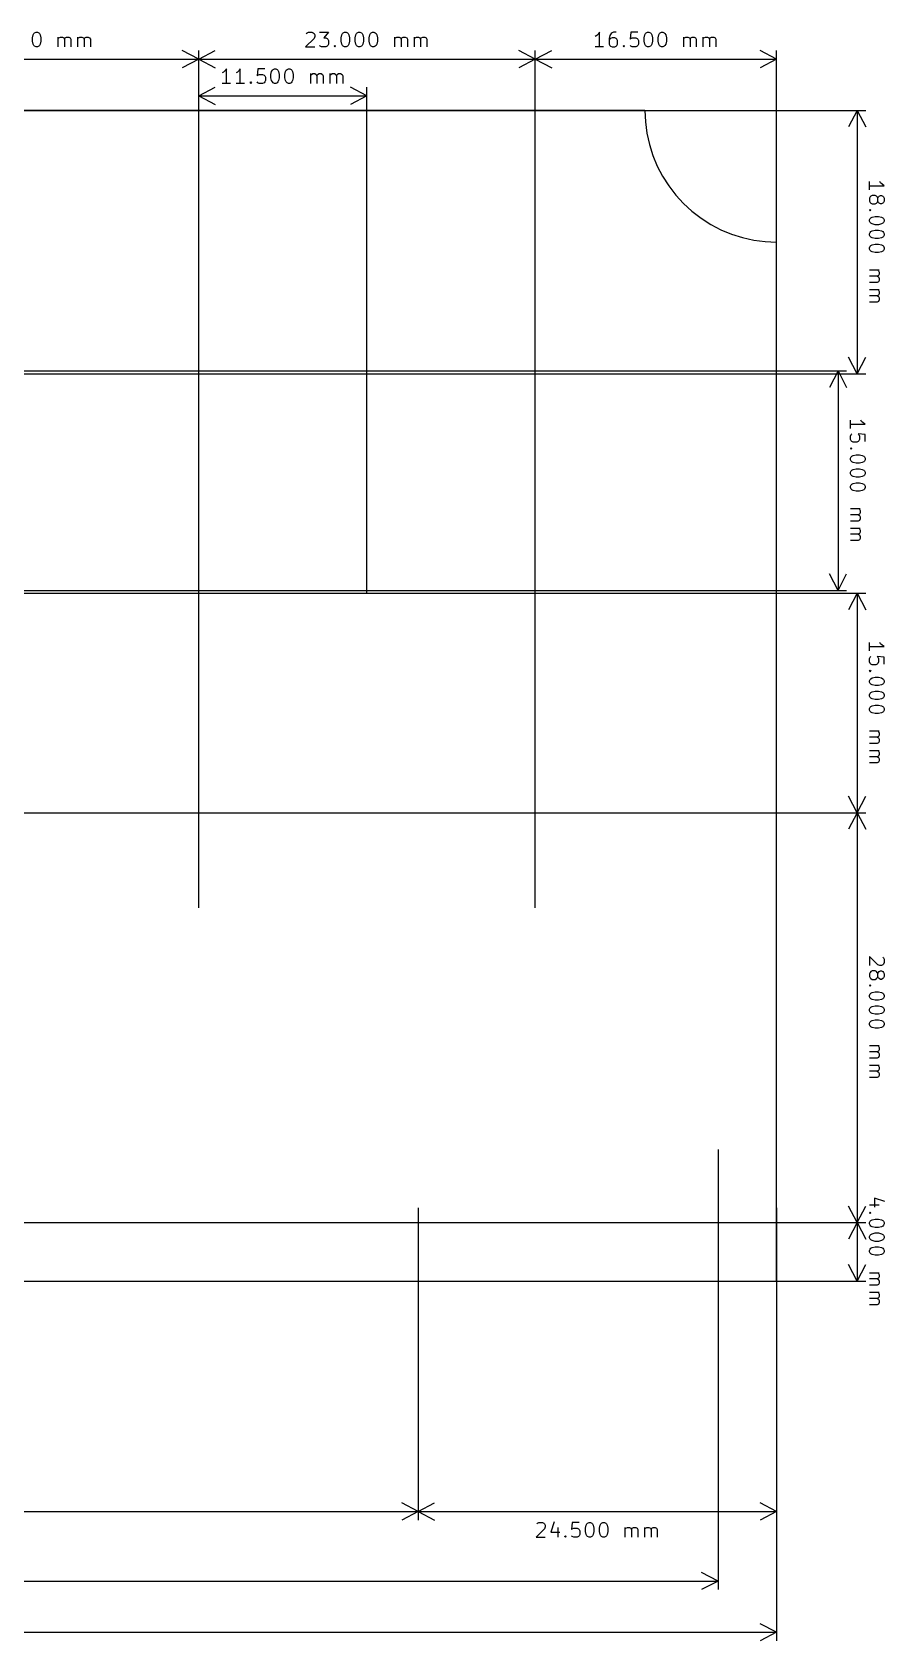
# Model space of a CAD drawing. Extents: x 41 to 238, y 54 to 165.
# Drawn here: x 180.1 to 238.4, y 55.4 to 165.4 of the extents above; entities that cross this region are included whole.
import ezdxf

# ---------------------------------------------------------------- set-up
doc = ezdxf.new("R2010")
doc.units = 0
doc.layers.get('0').update_dxf_attribs({"linetype": 'CONTINUOUS'})

msp = doc.modelspace()

# ---------------------------------------------------------------- linework, layer by layer
at = {"color": 7}
for points in [[(180.381066, 165.354937), (180.47615, 165.354937), (180.571235, 165.306706), (180.619466, 165.259852), (180.666319, 165.164768), (180.714551, 164.97322), (180.714551, 164.736198), (180.666319, 164.544651), (180.619466, 164.449566), (180.571235, 164.402713), (180.47615, 164.354481), (180.381066, 164.354481), (180.285981, 164.402713), (180.23775, 164.449566), (180.190896, 164.544651), (180.142665, 164.736198), (180.142665, 164.97322), (180.190896, 165.164768), (180.23775, 165.259852), (180.285981, 165.306706)], [(201.476074, 165.354937), (201.571159, 165.354937), (201.666243, 165.306706), (201.714475, 165.259852), (201.761328, 165.164768), (201.809559, 164.97322), (201.809559, 164.736198), (201.761328, 164.544651), (201.714475, 164.449566), (201.666243, 164.402713), (201.571159, 164.354481), (201.476074, 164.354481), (201.38099, 164.402713), (201.332758, 164.449566), (201.285905, 164.544651), (201.237674, 164.736198), (201.237674, 164.97322), (201.285905, 165.164768), (201.332758, 165.259852), (201.38099, 165.306706)], [(202.428299, 165.354937), (202.523383, 165.354937), (202.618468, 165.306706), (202.666699, 165.259852), (202.714931, 165.164768), (202.761784, 164.97322), (202.761784, 164.736198), (202.714931, 164.544651), (202.666699, 164.449566), (202.618468, 164.402713), (202.523383, 164.354481), (202.428299, 164.354481), (202.333214, 164.402713), (202.284983, 164.449566), (202.238129, 164.544651), (202.189898, 164.736198), (202.189898, 164.97322), (202.238129, 165.164768), (202.284983, 165.259852), (202.333214, 165.306706)], [(203.380523, 165.354937), (203.475608, 165.354937), (203.570692, 165.306706), (203.618924, 165.259852), (203.667155, 165.164768), (203.714008, 164.97322), (203.714008, 164.736198), (203.667155, 164.544651), (203.618924, 164.449566), (203.570692, 164.402713), (203.475608, 164.354481), (203.380523, 164.354481), (203.285438, 164.402713), (203.238585, 164.449566), (203.190354, 164.544651), (203.1435, 164.736198), (203.1435, 164.97322), (203.190354, 165.164768), (203.238585, 165.259852), (203.285438, 165.306706)], [(222.178342, 165.354937), (222.273427, 165.354937), (222.368511, 165.306706), (222.416743, 165.259852), (222.464974, 165.164768), (222.511827, 164.97322), (222.511827, 164.736198), (222.464974, 164.544651), (222.416743, 164.449566), (222.368511, 164.402713), (222.273427, 164.354481), (222.178342, 164.354481), (222.083257, 164.402713), (222.035026, 164.449566), (221.988173, 164.544651), (221.939941, 164.736198), (221.939941, 164.97322), (221.988173, 165.164768), (222.035026, 165.259852), (222.083257, 165.306706)], [(223.130566, 165.354937), (223.225651, 165.354937), (223.320736, 165.306706), (223.368967, 165.259852), (223.417198, 165.164768), (223.464052, 164.97322), (223.464052, 164.736198), (223.417198, 164.544651), (223.368967, 164.449566), (223.320736, 164.402713), (223.225651, 164.354481), (223.130566, 164.354481), (223.035482, 164.402713), (222.988628, 164.449566), (222.940397, 164.544651), (222.893544, 164.736198), (222.893544, 164.97322), (222.940397, 165.164768), (222.988628, 165.259852), (223.035482, 165.306706)], [(196.679123, 162.855176), (196.774208, 162.855176), (196.869293, 162.806944), (196.916146, 162.760091), (196.964377, 162.665007), (197.01123, 162.473459), (197.01123, 162.236437), (196.964377, 162.044889), (196.916146, 161.949805), (196.869293, 161.902951), (196.774208, 161.85472), (196.679123, 161.85472), (196.582661, 161.902951), (196.535807, 161.949805), (196.487576, 162.044889), (196.440723, 162.236437), (196.440723, 162.473459), (196.487576, 162.665007), (196.535807, 162.760091), (196.582661, 162.806944)], [(197.631348, 162.855176), (197.726432, 162.855176), (197.821517, 162.806944), (197.86837, 162.760091), (197.916602, 162.665007), (197.964833, 162.473459), (197.964833, 162.236437), (197.916602, 162.044889), (197.86837, 161.949805), (197.821517, 161.902951), (197.726432, 161.85472), (197.631348, 161.85472), (197.536263, 161.902951), (197.488032, 161.949805), (197.441178, 162.044889), (197.392947, 162.236437), (197.392947, 162.473459), (197.441178, 162.665007), (197.488032, 162.760091), (197.536263, 162.806944)], [(238.346864, 152.530914), (238.346864, 152.435829), (238.300011, 152.340744), (238.25178, 152.292513), (238.156695, 152.24566), (237.966526, 152.197428), (237.728125, 152.197428), (237.537956, 152.24566), (237.442871, 152.292513), (237.39464, 152.340744), (237.347786, 152.435829), (237.347786, 152.530914), (237.39464, 152.625998), (237.442871, 152.67423), (237.537956, 152.721083), (237.728125, 152.769314), (237.966526, 152.769314), (238.156695, 152.721083), (238.25178, 152.67423), (238.300011, 152.625998)], [(238.346864, 151.578689), (238.346864, 151.483605), (238.300011, 151.38852), (238.25178, 151.340289), (238.156695, 151.293435), (237.966526, 151.245204), (237.728125, 151.245204), (237.537956, 151.293435), (237.442871, 151.340289), (237.39464, 151.38852), (237.347786, 151.483605), (237.347786, 151.578689), (237.39464, 151.673774), (237.442871, 151.722005), (237.537956, 151.768859), (237.728125, 151.81709), (237.966526, 151.81709), (238.156695, 151.768859), (238.25178, 151.722005), (238.300011, 151.673774)], [(238.346864, 150.626465), (238.346864, 150.53138), (238.300011, 150.436296), (238.25178, 150.388064), (238.156695, 150.341211), (237.966526, 150.29298), (237.728125, 150.29298), (237.537956, 150.341211), (237.442871, 150.388064), (237.39464, 150.436296), (237.347786, 150.53138), (237.347786, 150.626465), (237.39464, 150.721549), (237.442871, 150.768403), (237.537956, 150.816634), (237.728125, 150.864865), (237.966526, 150.864865), (238.156695, 150.816634), (238.25178, 150.768403), (238.300011, 150.721549)], [(237.047374, 136.231478), (237.047374, 136.136393), (237.000521, 136.041309), (236.952289, 135.993077), (236.857205, 135.944846), (236.667036, 135.897993), (236.428635, 135.897993), (236.238466, 135.944846), (236.143381, 135.993077), (236.09515, 136.041309), (236.046918, 136.136393), (236.046918, 136.231478), (236.09515, 136.326562), (236.143381, 136.373416), (236.238466, 136.421647), (236.428635, 136.4685), (236.667036, 136.4685), (236.857205, 136.421647), (236.952289, 136.373416), (237.000521, 136.326562)], [(237.047374, 135.279253), (237.047374, 135.182791), (237.000521, 135.087706), (236.952289, 135.040853), (236.857205, 134.992622), (236.667036, 134.945768), (236.428635, 134.945768), (236.238466, 134.992622), (236.143381, 135.040853), (236.09515, 135.087706), (236.046918, 135.182791), (236.046918, 135.279253), (236.09515, 135.374338), (236.143381, 135.421191), (236.238466, 135.469423), (236.428635, 135.516276), (236.667036, 135.516276), (236.857205, 135.469423), (236.952289, 135.421191), (237.000521, 135.374338)], [(237.047374, 134.325651), (237.047374, 134.230566), (237.000521, 134.135482), (236.952289, 134.088628), (236.857205, 134.040397), (236.667036, 133.993544), (236.428635, 133.993544), (236.238466, 134.040397), (236.143381, 134.088628), (236.09515, 134.135482), (236.046918, 134.230566), (236.046918, 134.325651), (236.09515, 134.420736), (236.143381, 134.468967), (236.238466, 134.517198), (236.428635, 134.564052), (236.667036, 134.564052), (236.857205, 134.517198), (236.952289, 134.468967), (237.000521, 134.420736)], [(238.346864, 121.030339), (238.346864, 120.935254), (238.300011, 120.840169), (238.25178, 120.793316), (238.156695, 120.745085), (237.966526, 120.698231), (237.728125, 120.698231), (237.537956, 120.745085), (237.442871, 120.793316), (237.39464, 120.840169), (237.347786, 120.935254), (237.347786, 121.030339), (237.39464, 121.126801), (237.442871, 121.173655), (237.537956, 121.221886), (237.728125, 121.268739), (237.966526, 121.268739), (238.156695, 121.221886), (238.25178, 121.173655), (238.300011, 121.126801)], [(238.346864, 120.078114), (238.346864, 119.98303), (238.300011, 119.887945), (238.25178, 119.841092), (238.156695, 119.79286), (237.966526, 119.744629), (237.728125, 119.744629), (237.537956, 119.79286), (237.442871, 119.841092), (237.39464, 119.887945), (237.347786, 119.98303), (237.347786, 120.078114), (237.39464, 120.173199), (237.442871, 120.22143), (237.537956, 120.269661), (237.728125, 120.316515), (237.966526, 120.316515), (238.156695, 120.269661), (238.25178, 120.22143), (238.300011, 120.173199)], [(238.346864, 119.12589), (238.346864, 119.030805), (238.300011, 118.93572), (238.25178, 118.888867), (238.156695, 118.840636), (237.966526, 118.792405), (237.728125, 118.792405), (237.537956, 118.840636), (237.442871, 118.888867), (237.39464, 118.93572), (237.347786, 119.030805), (237.347786, 119.12589), (237.39464, 119.220974), (237.442871, 119.269206), (237.537956, 119.317437), (237.728125, 119.36429), (237.966526, 119.36429), (238.156695, 119.317437), (238.25178, 119.269206), (238.300011, 119.220974)], [(238.346864, 99.531565), (238.346864, 99.435102), (238.300011, 99.340017), (238.25178, 99.293164), (238.156695, 99.244933), (237.966526, 99.198079), (237.728125, 99.198079), (237.537956, 99.244933), (237.442871, 99.293164), (237.39464, 99.340017), (237.347786, 99.435102), (237.347786, 99.531565), (237.39464, 99.626649), (237.442871, 99.673503), (237.537956, 99.721734), (237.728125, 99.768587), (237.966526, 99.768587), (238.156695, 99.721734), (238.25178, 99.673503), (238.300011, 99.626649)], [(238.346864, 98.57934), (238.346864, 98.482878), (238.300011, 98.387793), (238.25178, 98.34094), (238.156695, 98.292708), (237.966526, 98.245855), (237.728125, 98.245855), (237.537956, 98.292708), (237.442871, 98.34094), (237.39464, 98.387793), (237.347786, 98.482878), (237.347786, 98.57934), (237.39464, 98.674425), (237.442871, 98.721278), (237.537956, 98.76951), (237.728125, 98.816363), (237.966526, 98.816363), (238.156695, 98.76951), (238.25178, 98.721278), (238.300011, 98.674425)], [(238.346864, 97.625738), (238.346864, 97.530653), (238.300011, 97.435569), (238.25178, 97.388715), (238.156695, 97.340484), (237.966526, 97.292253), (237.728125, 97.292253), (237.537956, 97.340484), (237.442871, 97.388715), (237.39464, 97.435569), (237.347786, 97.530653), (237.347786, 97.625738), (237.39464, 97.720822), (237.442871, 97.769054), (237.537956, 97.817285), (237.728125, 97.864138), (237.966526, 97.864138), (238.156695, 97.817285), (238.25178, 97.769054), (238.300011, 97.720822)], [(238.346864, 84.006586), (238.346864, 83.911502), (238.300011, 83.816417), (238.25178, 83.769564), (238.156695, 83.721332), (237.966526, 83.674479), (237.728125, 83.674479), (237.537956, 83.721332), (237.442871, 83.769564), (237.39464, 83.816417), (237.347786, 83.911502), (237.347786, 84.006586), (237.39464, 84.103049), (237.442871, 84.149902), (237.537956, 84.198134), (237.728125, 84.244987), (237.966526, 84.244987), (238.156695, 84.198134), (238.25178, 84.149902), (238.300011, 84.103049)], [(238.346864, 83.054362), (238.346864, 82.959277), (238.300011, 82.864193), (238.25178, 82.817339), (238.156695, 82.769108), (237.966526, 82.720877), (237.728125, 82.720877), (237.537956, 82.769108), (237.442871, 82.817339), (237.39464, 82.864193), (237.347786, 82.959277), (237.347786, 83.054362), (237.39464, 83.149447), (237.442871, 83.197678), (237.537956, 83.244531), (237.728125, 83.292763), (237.966526, 83.292763), (238.156695, 83.244531), (238.25178, 83.197678), (238.300011, 83.149447)], [(238.346864, 82.102138), (238.346864, 82.007053), (238.300011, 81.911968), (238.25178, 81.865115), (238.156695, 81.816884), (237.966526, 81.768652), (237.728125, 81.768652), (237.537956, 81.816884), (237.442871, 81.865115), (237.39464, 81.911968), (237.347786, 82.007053), (237.347786, 82.102138), (237.39464, 82.197222), (237.442871, 82.245454), (237.537956, 82.292307), (237.728125, 82.340538), (237.966526, 82.340538), (238.156695, 82.292307), (238.25178, 82.245454), (238.300011, 82.197222)], [(218.179275, 63.50689), (218.27436, 63.50689), (218.369444, 63.458659), (218.416298, 63.411806), (218.464529, 63.316721), (218.511382, 63.125174), (218.511382, 62.888151), (218.464529, 62.697982), (218.416298, 62.601519), (218.369444, 62.554666), (218.27436, 62.506434), (218.179275, 62.506434), (218.082813, 62.554666), (218.035959, 62.601519), (217.987728, 62.697982), (217.940875, 62.888151), (217.940875, 63.125174), (217.987728, 63.316721), (218.035959, 63.411806), (218.082813, 63.458659)], [(219.1315, 63.50689), (219.226584, 63.50689), (219.321669, 63.458659), (219.368522, 63.411806), (219.416753, 63.316721), (219.464985, 63.125174), (219.464985, 62.888151), (219.416753, 62.697982), (219.368522, 62.601519), (219.321669, 62.554666), (219.226584, 62.506434), (219.1315, 62.506434), (219.035037, 62.554666), (218.988184, 62.601519), (218.939952, 62.697982), (218.893099, 62.888151), (218.893099, 63.125174), (218.939952, 63.316721), (218.988184, 63.411806), (219.035037, 63.458659)]]:
    msp.add_lwpolyline(points, close=True, dxfattribs=at)
for points in [[(181.905176, 164.354481), (181.905176, 165.021452)], [(181.905176, 164.926367), (181.952029, 164.97322), (182.047114, 165.021452), (182.19043, 165.021452), (182.285514, 164.97322), (182.333746, 164.878136), (182.333746, 164.354481)], [(182.333746, 164.878136), (182.380599, 164.97322), (182.475684, 165.021452), (182.619, 165.021452), (182.714084, 164.97322), (182.762316, 164.878136), (182.762316, 164.354481)], [(183.237739, 164.354481), (183.237739, 165.021452)], [(183.237739, 164.926367), (183.28597, 164.97322), (183.381055, 165.021452), (183.524371, 165.021452), (183.619455, 164.97322), (183.666309, 164.878136), (183.666309, 164.354481)], [(183.666309, 164.878136), (183.71454, 164.97322), (183.809625, 165.021452), (183.952941, 165.021452), (184.048025, 164.97322), (184.094878, 164.878136), (184.094878, 164.354481)], [(198.856424, 165.259852), (198.904655, 165.306706), (198.99974, 165.354937), (199.23814, 165.354937), (199.333225, 165.306706), (199.381456, 165.259852), (199.428309, 165.164768), (199.428309, 165.069683), (199.381456, 164.926367), (198.80957, 164.354481), (199.428309, 164.354481)], [(199.761795, 165.354937), (200.380534, 165.354937), (200.047049, 164.97322), (200.190365, 164.97322), (200.285449, 164.926367), (200.333681, 164.878136), (200.380534, 164.783051), (200.380534, 164.544651), (200.333681, 164.449566), (200.285449, 164.402713), (200.190365, 164.354481), (199.905111, 164.354481), (199.810026, 164.402713), (199.761795, 164.449566)], [(204.904633, 164.354481), (204.904633, 165.021452)], [(204.904633, 164.926367), (204.952865, 164.97322), (205.047949, 165.021452), (205.191265, 165.021452), (205.284972, 164.97322), (205.333203, 164.878136), (205.333203, 164.354481)], [(205.333203, 164.878136), (205.381434, 164.97322), (205.476519, 165.021452), (205.618457, 165.021452), (205.71492, 164.97322), (205.761773, 164.878136), (205.761773, 164.354481)], [(206.238574, 164.354481), (206.238574, 165.021452)], [(206.238574, 164.926367), (206.285428, 164.97322), (206.380512, 165.021452), (206.523828, 165.021452), (206.618913, 164.97322), (206.667144, 164.878136), (206.667144, 164.354481)], [(206.667144, 164.878136), (206.713997, 164.97322), (206.809082, 165.021452), (206.952398, 165.021452), (207.047483, 164.97322), (207.095714, 164.878136), (207.095714, 164.354481)], [(218.893099, 164.354481), (218.893099, 165.354937), (218.798014, 165.211621), (218.70293, 165.116536), (218.606467, 165.069683)], [(220.035493, 165.354937), (219.845323, 165.354937), (219.750239, 165.306706), (219.702007, 165.259852), (219.606923, 165.116536), (219.560069, 164.926367), (219.560069, 164.544651), (219.606923, 164.449566), (219.655154, 164.402713), (219.750239, 164.354481), (219.940408, 164.354481), (220.035493, 164.402713), (220.083724, 164.449566), (220.130577, 164.544651), (220.130577, 164.783051), (220.083724, 164.878136), (220.035493, 164.926367), (219.940408, 164.97322), (219.750239, 164.97322), (219.655154, 164.926367), (219.606923, 164.878136), (219.560069, 164.783051)], [(221.511372, 165.354937), (221.035948, 165.354937), (220.987717, 164.878136), (221.035948, 164.926367), (221.131033, 164.97322), (221.369434, 164.97322), (221.464518, 164.926367), (221.511372, 164.878136), (221.559603, 164.783051), (221.559603, 164.544651), (221.511372, 164.449566), (221.464518, 164.402713), (221.369434, 164.354481), (221.131033, 164.354481), (221.035948, 164.402713), (220.987717, 164.449566)], [(224.654677, 164.354481), (224.654677, 165.021452)], [(224.654677, 164.926367), (224.702908, 164.97322), (224.797993, 165.021452), (224.939931, 165.021452), (225.035015, 164.97322), (225.083247, 164.878136), (225.083247, 164.354481)], [(225.083247, 164.878136), (225.131478, 164.97322), (225.226562, 165.021452), (225.3685, 165.021452), (225.464963, 164.97322), (225.511816, 164.878136), (225.511816, 164.354481)], [(225.988618, 164.354481), (225.988618, 165.021452)], [(225.988618, 164.926367), (226.035471, 164.97322), (226.130556, 165.021452), (226.273872, 165.021452), (226.368956, 164.97322), (226.417188, 164.878136), (226.417188, 164.354481)], [(226.417188, 164.878136), (226.464041, 164.97322), (226.559125, 165.021452), (226.702441, 165.021452), (226.797526, 164.97322), (226.845757, 164.878136), (226.845757, 164.354481)], [(191.500456, 163.506988), (190.37322, 164.094032)], [(191.500456, 105.506738), (191.500456, 164.094032)], [(191.500456, 163.506988), (192.626313, 164.094032)], [(191.500456, 105.506738), (191.500456, 164.094032)], [(200.809104, 164.449566), (200.857335, 164.402713), (200.809104, 164.354481), (200.76225, 164.402713), (200.809104, 164.449566), (200.809104, 164.354481)], [(214.499913, 163.506988), (213.374056, 164.094032)], [(214.499913, 149.507498), (214.499913, 164.094032)], [(214.499913, 163.506988), (215.62577, 164.094032)], [(214.499913, 105.506738), (214.499913, 164.094032)], [(219.178353, 164.354481), (218.606467, 164.354481)], [(220.559147, 164.449566), (220.607378, 164.402713), (220.559147, 164.354481), (220.512294, 164.402713), (220.559147, 164.449566), (220.559147, 164.354481)], [(231.000543, 163.506988), (229.873307, 164.094032)], [(231.000543, 149.507498), (231.000543, 164.094032)], [(168.49962, 163.506988), (191.500456, 163.506988)], [(191.500456, 163.506988), (190.37322, 162.921322)], [(191.500456, 163.506988), (214.499913, 163.506988)], [(191.500456, 163.506988), (192.626313, 162.921322)], [(193.392502, 161.85472), (193.392502, 162.855176), (193.297418, 162.71186), (193.202333, 162.616775), (193.107248, 162.568544)], [(194.344727, 161.85472), (194.344727, 162.855176), (194.249642, 162.71186), (194.154557, 162.616775), (194.059473, 162.568544)], [(196.012153, 162.855176), (195.535352, 162.855176), (195.488498, 162.378375), (195.535352, 162.426606), (195.630436, 162.473459), (195.868837, 162.473459), (195.963921, 162.426606), (196.012153, 162.378375), (196.059006, 162.28329), (196.059006, 162.044889), (196.012153, 161.949805), (195.963921, 161.902951), (195.868837, 161.85472), (195.630436, 161.85472), (195.535352, 161.902951), (195.488498, 161.949805)], [(214.499913, 163.506988), (213.374056, 162.921322)], [(214.499913, 163.506988), (231.000543, 163.506988)], [(214.499913, 163.506988), (215.62577, 162.921322)], [(231.000543, 163.506988), (229.873307, 162.921322)], [(193.679134, 161.85472), (193.107248, 161.85472)], [(194.631359, 161.85472), (194.059473, 161.85472)], [(195.059928, 161.949805), (195.106782, 161.902951), (195.059928, 161.85472), (195.011697, 161.902951), (195.059928, 161.949805), (195.059928, 161.85472)], [(199.155458, 161.85472), (199.155458, 162.521691)], [(199.155458, 162.426606), (199.202311, 162.473459), (199.297396, 162.521691), (199.440712, 162.521691), (199.535796, 162.473459), (199.58265, 162.378375), (199.58265, 161.85472)], [(199.58265, 162.378375), (199.630881, 162.473459), (199.725966, 162.521691), (199.869282, 162.521691), (199.964366, 162.473459), (200.01122, 162.378375), (200.01122, 161.85472)], [(200.488021, 161.85472), (200.488021, 162.521691)], [(200.488021, 162.426606), (200.536252, 162.473459), (200.631337, 162.521691), (200.773275, 162.521691), (200.868359, 162.473459), (200.916591, 162.378375), (200.916591, 161.85472)], [(200.916591, 162.378375), (200.964822, 162.473459), (201.059907, 162.521691), (201.201845, 162.521691), (201.296929, 162.473459), (201.345161, 162.378375), (201.345161, 161.85472)], [(191.500456, 127.00689), (191.500456, 161.592893)], [(191.500456, 161.007227), (192.626313, 161.592893)], [(191.500456, 161.007227), (203.000184, 161.007227)], [(191.500456, 161.007227), (192.626313, 160.420182)], [(203.000184, 161.007227), (201.872949, 161.592893)], [(203.000184, 161.007227), (201.872949, 160.420182)], [(203.000184, 127.00689), (203.000184, 161.592893)], [(222.000575, 160.006771), (68.99975, 160.006771)], [(77.999718, 160.006771), (237.085959, 160.006771)], [(222.000575, 160.006771), (222.035026, 159.222667), (222.137001, 158.444076), (222.3065, 157.677886), (222.543522, 156.929612), (222.843934, 156.203385), (223.206359, 155.507476), (223.628038, 154.84464), (224.106217, 154.221766), (224.636762, 153.64299), (225.215538, 153.112446), (225.838411, 152.634266), (226.49987, 152.212587), (227.195779, 151.850163), (227.922005, 151.54975), (228.67028, 151.314106), (229.437847, 151.144607), (230.215061, 151.041254), (231.000543, 151.006803)], [(236.500293, 160.006771), (235.913249, 158.880914)], [(236.500293, 160.006771), (236.500293, 142.006836)], [(236.500293, 160.006771), (237.085959, 158.880914)], [(237.347786, 154.578678), (237.347786, 155.150564)], [(237.347786, 154.863932), (238.346864, 154.863932), (238.204926, 154.959017), (238.109842, 155.05548), (238.06161, 155.150564)], [(237.919672, 154.006793), (237.966526, 154.101877), (238.014757, 154.150109), (238.109842, 154.196962), (238.156695, 154.196962), (238.25178, 154.150109), (238.300011, 154.101877), (238.346864, 154.006793), (238.346864, 153.816623), (238.300011, 153.721539), (238.25178, 153.673307), (238.156695, 153.626454), (238.109842, 153.626454), (238.014757, 153.673307), (237.966526, 153.721539), (237.919672, 153.816623), (237.919672, 154.006793), (237.871441, 154.101877), (237.82321, 154.150109), (237.728125, 154.196962), (237.537956, 154.196962), (237.442871, 154.150109), (237.39464, 154.101877), (237.347786, 154.006793), (237.347786, 153.816623), (237.39464, 153.721539), (237.442871, 153.673307), (237.537956, 153.626454), (237.728125, 153.626454), (237.82321, 153.673307), (237.871441, 153.721539), (237.919672, 153.816623)], [(237.442871, 153.197884), (237.39464, 153.149653), (237.347786, 153.197884), (237.39464, 153.244737), (237.442871, 153.197884), (237.347786, 153.197884)], [(231.000543, 80.00752), (231.000543, 151.006803)], [(237.347786, 149.102355), (238.014757, 149.102355)], [(237.919672, 149.102355), (237.966526, 149.055501), (238.014757, 148.959039), (238.014757, 148.817101), (237.966526, 148.722016), (237.871441, 148.673785), (237.347786, 148.673785)], [(237.871441, 148.673785), (237.966526, 148.626931), (238.014757, 148.530469), (238.014757, 148.388531), (237.966526, 148.293446), (237.871441, 148.245215), (237.347786, 148.245215)], [(237.347786, 147.768414), (238.014757, 147.768414)], [(237.919672, 147.768414), (237.966526, 147.72156), (238.014757, 147.626476), (238.014757, 147.48316), (237.966526, 147.388075), (237.871441, 147.341222), (237.347786, 147.341222)], [(237.871441, 147.341222), (237.966526, 147.29299), (238.014757, 147.197906), (238.014757, 147.05459), (237.966526, 146.959505), (237.871441, 146.912652), (237.347786, 146.912652)], [(236.500293, 142.006836), (235.913249, 143.134071)], [(236.500293, 142.006836), (237.085959, 143.134071)], [(64.700271, 142.206651), (235.786469, 142.206651)], [(77.999718, 142.006836), (237.085959, 142.006836)], [(235.199425, 142.206651), (234.613759, 141.080794)], [(235.199425, 142.206651), (235.199425, 127.206706)], [(235.199425, 142.206651), (235.786469, 141.080794)], [(236.046918, 138.279243), (236.046918, 138.84975)], [(236.046918, 138.564497), (237.047374, 138.564497), (236.905436, 138.659581), (236.808974, 138.754666), (236.76212, 138.84975)], [(237.047374, 137.373872), (237.047374, 137.850673), (236.571951, 137.897526), (236.618804, 137.850673), (236.667036, 137.75421), (236.667036, 137.517188), (236.618804, 137.420725), (236.571951, 137.373872), (236.476866, 137.327018), (236.238466, 137.327018), (236.143381, 137.373872), (236.09515, 137.420725), (236.046918, 137.517188), (236.046918, 137.75421), (236.09515, 137.850673), (236.143381, 137.897526)], [(236.143381, 136.89707), (236.09515, 136.850217), (236.046918, 136.89707), (236.09515, 136.945302), (236.143381, 136.89707), (236.046918, 136.89707)], [(236.046918, 132.802919), (236.713889, 132.802919)], [(236.618804, 132.802919), (236.667036, 132.754688), (236.713889, 132.659603), (236.713889, 132.516287), (236.667036, 132.421202), (236.571951, 132.374349), (236.046918, 132.374349)], [(236.571951, 132.374349), (236.667036, 132.326118), (236.713889, 132.231033), (236.713889, 132.087717), (236.667036, 131.992632), (236.571951, 131.945779), (236.046918, 131.945779)], [(236.046918, 131.468978), (236.713889, 131.468978)], [(236.618804, 131.468978), (236.667036, 131.420747), (236.713889, 131.325662), (236.713889, 131.183724), (236.667036, 131.088639), (236.571951, 131.040408), (236.046918, 131.040408)], [(236.571951, 131.040408), (236.667036, 130.993555), (236.713889, 130.897092), (236.713889, 130.755154), (236.667036, 130.660069), (236.571951, 130.611838), (236.046918, 130.611838)], [(235.199425, 127.206706), (234.613759, 128.333941)], [(235.199425, 127.206706), (235.786469, 128.333941)], [(64.700271, 127.206706), (235.786469, 127.206706)], [(76.500412, 127.00689), (237.085959, 127.00689)], [(236.500293, 127.00689), (235.913249, 125.881033)], [(236.500293, 127.00689), (236.500293, 112.006944)], [(236.500293, 127.00689), (237.085959, 125.881033)], [(237.347786, 123.078103), (237.347786, 123.649989)], [(237.347786, 123.364735), (238.346864, 123.364735), (238.204926, 123.45982), (238.109842, 123.554905), (238.06161, 123.649989)], [(238.346864, 122.17411), (238.346864, 122.649533), (237.871441, 122.697765), (237.919672, 122.649533), (237.966526, 122.554449), (237.966526, 122.317426), (237.919672, 122.220964), (237.871441, 122.17411), (237.776356, 122.125879), (237.537956, 122.125879), (237.442871, 122.17411), (237.39464, 122.220964), (237.347786, 122.317426), (237.347786, 122.554449), (237.39464, 122.649533), (237.442871, 122.697765)], [(237.442871, 121.697309), (237.39464, 121.650456), (237.347786, 121.697309), (237.39464, 121.74554), (237.442871, 121.697309), (237.347786, 121.697309)], [(237.347786, 117.603158), (238.014757, 117.603158)], [(237.919672, 117.603158), (237.966526, 117.554926), (238.014757, 117.459842), (238.014757, 117.316526), (237.966526, 117.221441), (237.871441, 117.17321), (237.347786, 117.17321)], [(237.871441, 117.17321), (237.966526, 117.126356), (238.014757, 117.031272), (238.014757, 116.887956), (237.966526, 116.792871), (237.871441, 116.74464), (237.347786, 116.74464)], [(237.347786, 116.269217), (238.014757, 116.269217)], [(237.919672, 116.269217), (237.966526, 116.220985), (238.014757, 116.125901), (238.014757, 115.983963), (237.966526, 115.888878), (237.871441, 115.840647), (237.347786, 115.840647)], [(237.871441, 115.840647), (237.966526, 115.792415), (238.014757, 115.697331), (238.014757, 115.555393), (237.966526, 115.45893), (237.871441, 115.412077), (237.347786, 115.412077)], [(236.500293, 112.006944), (235.913249, 113.13418)], [(236.500293, 112.006944), (237.085959, 113.13418)], [(74.999729, 112.006944), (237.085959, 112.006944)], [(76.500412, 112.006944), (237.085959, 112.006944)], [(236.500293, 112.006944), (235.913249, 110.881087)], [(236.500293, 112.006944), (236.500293, 84.006586)], [(236.500293, 112.006944), (237.085959, 110.881087)], [(238.25178, 102.149837), (238.300011, 102.102984), (238.346864, 102.006521), (238.346864, 101.769499), (238.300011, 101.674414), (238.25178, 101.626183), (238.156695, 101.579329), (238.06161, 101.579329), (237.919672, 101.626183), (237.347786, 102.198069), (237.347786, 101.579329)], [(237.919672, 101.007444), (237.966526, 101.102528), (238.014757, 101.15076), (238.109842, 101.197613), (238.156695, 101.197613), (238.25178, 101.15076), (238.300011, 101.102528), (238.346864, 101.007444), (238.346864, 100.817274), (238.300011, 100.720812), (238.25178, 100.673958), (238.156695, 100.625727), (238.109842, 100.625727), (238.014757, 100.673958), (237.966526, 100.720812), (237.919672, 100.817274), (237.919672, 101.007444), (237.871441, 101.102528), (237.82321, 101.15076), (237.728125, 101.197613), (237.537956, 101.197613), (237.442871, 101.15076), (237.39464, 101.102528), (237.347786, 101.007444), (237.347786, 100.817274), (237.39464, 100.720812), (237.442871, 100.673958), (237.537956, 100.625727), (237.728125, 100.625727), (237.82321, 100.673958), (237.871441, 100.720812), (237.919672, 100.817274)], [(237.442871, 100.197157), (237.39464, 100.150304), (237.347786, 100.197157), (237.39464, 100.245388), (237.442871, 100.197157), (237.347786, 100.197157)], [(237.347786, 96.103006), (238.014757, 96.103006)], [(237.919672, 96.103006), (237.966526, 96.054774), (238.014757, 95.95969), (238.014757, 95.816374), (237.966526, 95.721289), (237.871441, 95.674436), (237.347786, 95.674436)], [(237.871441, 95.674436), (237.966526, 95.626204), (238.014757, 95.53112), (238.014757, 95.387804), (237.966526, 95.292719), (237.871441, 95.244488), (237.347786, 95.244488)], [(237.347786, 94.769065), (238.014757, 94.769065)], [(237.919672, 94.769065), (237.966526, 94.720833), (238.014757, 94.625749), (238.014757, 94.483811), (237.966526, 94.388726), (237.871441, 94.340495), (237.347786, 94.340495)], [(237.871441, 94.340495), (237.966526, 94.292263), (238.014757, 94.197179), (238.014757, 94.055241), (237.966526, 93.960156), (237.871441, 93.911925), (237.347786, 93.911925)], [(227.000098, 89.007487), (227.000098, 58.920779)], [(206.500401, 85.007042), (206.500401, 63.672255)], [(231.000543, 85.007042), (231.000543, 55.420562)], [(236.500293, 84.006586), (235.913249, 85.133822)], [(236.500293, 84.006586), (237.085959, 85.133822)], [(238.014757, 85.197211), (237.347786, 85.197211)], [(237.442871, 84.673557), (237.39464, 84.626704), (237.347786, 84.673557), (237.39464, 84.721788), (237.442871, 84.673557), (237.347786, 84.673557)], [(238.395095, 85.435612), (237.681272, 85.674013), (237.681272, 85.055273)], [(74.999729, 84.006586), (237.085959, 84.006586)], [(227.000098, 84.006586), (237.085959, 84.006586)], [(236.500293, 84.006586), (235.913249, 82.880729)], [(236.500293, 84.006586), (236.500293, 80.00752)], [(236.500293, 84.006586), (237.085959, 82.880729)], [(236.500293, 80.00752), (235.913249, 81.133377)], [(236.500293, 80.00752), (237.085959, 81.133377)], [(237.347786, 80.578027), (238.014757, 80.578027)], [(237.919672, 80.578027), (237.966526, 80.531174), (238.014757, 80.436089), (238.014757, 80.292773), (237.966526, 80.197689), (237.871441, 80.149457), (237.347786, 80.149457)], [(59.999783, 80.00752), (231.000543, 80.00752)], [(206.500401, 80.00752), (206.500401, 63.672255)], [(227.000098, 80.00752), (237.085959, 80.00752)], [(231.000543, 80.00752), (231.000543, 63.672255)], [(237.871441, 80.149457), (237.966526, 80.102604), (238.014757, 80.00752), (238.014757, 79.864204), (237.966526, 79.769119), (237.871441, 79.720888), (237.347786, 79.720888)], [(237.347786, 79.245464), (238.014757, 79.245464)], [(237.919672, 79.245464), (237.966526, 79.197233), (238.014757, 79.102148), (238.014757, 78.958832), (237.966526, 78.865126), (237.871441, 78.816895), (237.347786, 78.816895)], [(237.871441, 78.816895), (237.966526, 78.768663), (238.014757, 78.673579), (238.014757, 78.531641), (237.966526, 78.435178), (237.871441, 78.388325), (237.347786, 78.388325)], [(145.500163, 64.259299), (206.500401, 64.259299)], [(206.500401, 64.259299), (205.373166, 64.846343)], [(206.500401, 64.259299), (205.373166, 63.672255)], [(206.500401, 64.259299), (207.626259, 64.846343)], [(206.500401, 64.259299), (231.000543, 64.259299)], [(206.500401, 64.259299), (207.626259, 63.672255)], [(231.000543, 64.259299), (229.873307, 64.846343)], [(231.000543, 64.259299), (229.873307, 63.672255)], [(214.6074, 63.411806), (214.654253, 63.458659), (214.749338, 63.50689), (214.987739, 63.50689), (215.082823, 63.458659), (215.131055, 63.411806), (215.179286, 63.316721), (215.179286, 63.221636), (215.131055, 63.07832), (214.559169, 62.506434), (215.179286, 62.506434)], [(215.798025, 63.553743), (215.559625, 62.83992), (216.178364, 62.83992)], [(216.035048, 63.173405), (216.035048, 62.506434)], [(217.512305, 63.50689), (217.035503, 63.50689), (216.98865, 63.030089), (217.035503, 63.07832), (217.130588, 63.125174), (217.368989, 63.125174), (217.464073, 63.07832), (217.512305, 63.030089), (217.559158, 62.935004), (217.559158, 62.697982), (217.512305, 62.601519), (217.464073, 62.554666), (217.368989, 62.506434), (217.130588, 62.506434), (217.035503, 62.554666), (216.98865, 62.601519)], [(220.654232, 62.506434), (220.654232, 63.173405)], [(220.654232, 63.07832), (220.702463, 63.125174), (220.797548, 63.173405), (220.940864, 63.173405), (221.035948, 63.125174), (221.082802, 63.030089), (221.082802, 62.506434)], [(221.082802, 63.030089), (221.131033, 63.125174), (221.226118, 63.173405), (221.369434, 63.173405), (221.464518, 63.125174), (221.511372, 63.030089), (221.511372, 62.506434)], [(221.988173, 62.506434), (221.988173, 63.173405)], [(221.988173, 63.07832), (222.035026, 63.125174), (222.131489, 63.173405), (222.273427, 63.173405), (222.368511, 63.125174), (222.416743, 63.030089), (222.416743, 62.506434)], [(222.416743, 63.030089), (222.464974, 63.125174), (222.560059, 63.173405), (222.701997, 63.173405), (222.797081, 63.125174), (222.845313, 63.030089), (222.845313, 62.506434)], [(216.56008, 62.601519), (216.606934, 62.554666), (216.56008, 62.506434), (216.511849, 62.554666), (216.56008, 62.601519), (216.56008, 62.506434)], [(64.000228, 59.506445), (227.000098, 59.506445)], [(227.000098, 59.506445), (225.87424, 60.09349)], [(227.000098, 59.506445), (225.87424, 58.920779)], [(231.000543, 56.007606), (229.873307, 56.593273)], [(59.999783, 56.007606), (231.000543, 56.007606)], [(231.000543, 56.007606), (229.873307, 55.420562)]]:
    msp.add_lwpolyline(points, dxfattribs=at)

doc.saveas('drawing.dxf')
